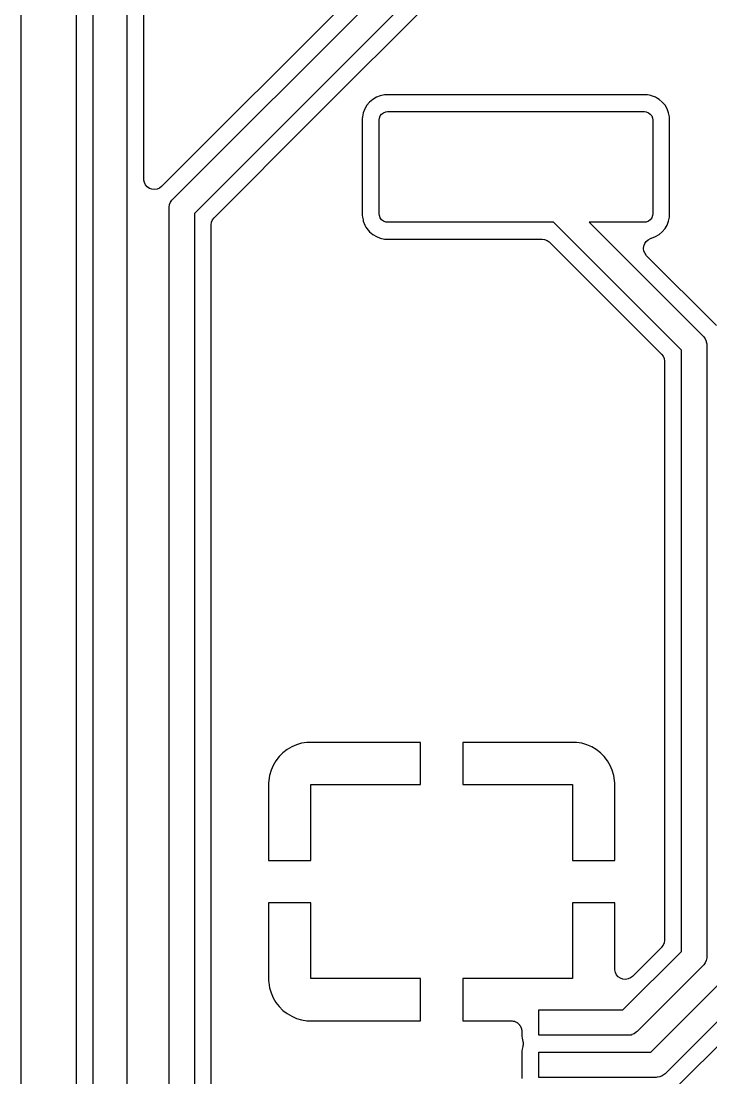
# Model space of a CAD drawing. Header units: millimetres. Extents: x 88 to 236, y -149 to -88.
# Drawn here: x 87.75 to 95.92, y -111.19 to -98.66 of the extents above; entities that cross this region are included whole.
import ezdxf

# ---------------------------------------------------------------- set-up
doc = ezdxf.new("R2010")
doc.units = ezdxf.units.MM
doc.layers.add('F.Cu', color=13, linetype='CONTINUOUS', true_color=0xc83434)

msp = doc.modelspace()

# ---------------------------------------------------------------- linework, layer by layer
at = {"layer": 'F.Cu', "linetype": 'CONTINUOUS'}
for p, q in [((93.228395, -96.805922), (89.412181, -100.622136)), ((89.543934, -100.773934), (93.353934, -96.963934)), ((93.522132, -97.22), (89.8, -100.942132)), ((91.208935, -99.816747), (93.568863, -97.456819)), ((87.7475, -148.386), (87.7475, -97.65375)), ((88.3995, -97.65375), (88.3995, -137.70625)), ((88.6, -137.68), (88.6, -97.68)), ((89, -97.762842), (89, -137.597158)), ((89.2005, -100.534455), (89.2005, -97.897255)), ((92.002709, -99.545939), (91.956598, -99.563932)), ((92.051171, -99.535777), (92.002709, -99.545939)), ((92.071747, -99.5345), (92.051171, -99.535777)), ((92.071756, -99.5345), (92.071747, -99.5345)), ((95.148244, -99.5345), (92.071756, -99.5345)), ((95.148252, -99.5345), (95.148244, -99.5345)), ((95.168828, -99.535777), (95.148252, -99.5345)), ((95.206754, -99.543729), (95.168828, -99.535777)), ((95.217286, -99.545938), (95.206754, -99.543729)), ((95.21729, -99.545939), (95.217286, -99.545938)), ((95.263401, -99.563932), (95.21729, -99.545939)), ((91.844276, -99.659061), (91.818935, -99.701592)), ((91.876278, -99.621278), (91.844276, -99.659061)), ((91.914061, -99.589276), (91.876278, -99.621278)), ((91.956592, -99.563935), (91.914061, -99.589276)), ((91.956598, -99.563932), (91.956592, -99.563935)), ((95.263405, -99.563934), (95.263401, -99.563932)), ((95.26341, -99.563936), (95.263405, -99.563934)), ((95.287262, -99.578148), (95.26341, -99.563936)), ((95.305938, -99.589276), (95.287262, -99.578148)), ((95.30594, -99.589278), (95.305938, -99.589276)), ((95.305942, -99.589279), (95.30594, -99.589278)), ((95.343722, -99.621278), (95.305942, -99.589279)), ((95.375721, -99.659058), (95.343722, -99.621278)), ((95.401064, -99.70159), (95.375721, -99.659058)), ((91.790777, -99.796171), (91.7895, -99.816747)), ((91.800939, -99.747709), (91.790777, -99.796171)), ((91.818932, -99.701598), (91.800939, -99.747709)), ((91.818935, -99.701592), (91.818932, -99.701598)), ((91.99, -99.83325), (91.992245, -99.812365)), ((91.992245, -99.812365), (92.002018, -99.786164)), ((92.002018, -99.786164), (92.018777, -99.763777)), ((92.018777, -99.763777), (92.041164, -99.747018)), ((92.041164, -99.747018), (92.067365, -99.737245)), ((92.067365, -99.737245), (92.08825, -99.735)), ((92.08825, -99.735), (95.13175, -99.735)), ((95.13175, -99.735), (95.152635, -99.737245)), ((95.152635, -99.737245), (95.178836, -99.747018)), ((95.178836, -99.747018), (95.201223, -99.763777)), ((95.201223, -99.763777), (95.217982, -99.786164)), ((95.217982, -99.786164), (95.227755, -99.812365)), ((95.227755, -99.812365), (95.23, -99.83325)), ((95.419062, -99.747714), (95.401064, -99.70159)), ((95.429222, -99.79617), (95.419062, -99.747714)), ((95.4305, -99.816756), (95.429222, -99.79617)), ((90.036819, -100.988863), (91.208935, -99.816747)), ((91.7895, -99.816747), (91.7895, -100.963252)), ((91.99, -100.94675), (91.99, -99.83325)), ((95.23, -99.83325), (95.23, -100.94675)), ((95.4305, -100.963244), (95.4305, -99.816756)), ((89.20105, -100.546124), (89.2005, -100.534455)), ((89.207831, -100.576459), (89.20105, -100.546124)), ((89.221942, -100.604153), (89.207831, -100.576459)), ((89.242497, -100.627469), (89.221942, -100.604153)), ((89.268205, -100.64494), (89.242497, -100.627469)), ((89.29745, -100.655469), (89.268205, -100.64494)), ((89.328395, -100.658394), (89.29745, -100.655469)), ((89.359095, -100.653531), (89.328395, -100.658394)), ((89.387621, -100.641187), (89.359095, -100.653531)), ((89.412181, -100.622136), (89.387621, -100.641187)), ((89.506459, -100.836457), (89.517712, -100.80929)), ((89.517712, -100.80929), (89.534048, -100.784841)), ((89.534048, -100.784841), (89.543934, -100.773934)), ((89.5, -100.88), (89.500722, -100.865297)), ((89.5, -127.8), (89.5, -100.88)), ((89.500722, -100.865297), (89.506459, -100.836457)), ((89.8, -100.942132), (89.8, -127.737868)), ((90.0005, -101.076544), (90.004396, -101.045706)), ((90.004396, -101.045706), (90.015838, -101.016807)), ((90.015838, -101.016807), (90.034108, -100.99166)), ((90.034108, -100.99166), (90.036819, -100.988863)), ((91.7895, -100.963252), (91.790777, -100.983828)), ((91.790777, -100.983828), (91.797692, -101.016807)), ((91.797692, -101.016807), (91.799448, -101.025182)), ((91.799448, -101.025182), (91.800939, -101.03229)), ((91.800939, -101.03229), (91.818932, -101.078401)), ((91.992245, -100.967635), (91.99, -100.94675)), ((92.002018, -100.993836), (91.992245, -100.967635)), ((92.018777, -101.016223), (92.002018, -100.993836)), ((92.041164, -101.032982), (92.018777, -101.016223)), ((92.067365, -101.042755), (92.041164, -101.032982)), ((92.08825, -101.045), (92.067365, -101.042755)), ((94.052868, -101.045), (92.08825, -101.045)), ((95.57, -102.562132), (94.052868, -101.045)), ((95.13175, -101.045), (94.477132, -101.045)), ((94.477132, -101.045), (95.826066, -102.393934)), ((95.152635, -101.042755), (95.13175, -101.045)), ((95.178836, -101.032982), (95.152635, -101.042755)), ((95.201223, -101.016223), (95.178836, -101.032982)), ((95.217982, -100.993836), (95.201223, -101.016223)), ((95.227755, -100.967635), (95.217982, -100.993836)), ((95.23, -100.94675), (95.227755, -100.967635)), ((95.401064, -101.07841), (95.419062, -101.032286)), ((95.419062, -101.032286), (95.429222, -100.98383)), ((95.429222, -100.98383), (95.4305, -100.963244)), ((90.0005, -107.689019), (90.0005, -101.076544)), ((91.818932, -101.078401), (91.818936, -101.07841)), ((91.818936, -101.07841), (91.833148, -101.102262)), ((91.833148, -101.102262), (91.844276, -101.120938)), ((91.844276, -101.120938), (91.844278, -101.12094)), ((91.844278, -101.12094), (91.844279, -101.120942)), ((91.844279, -101.120942), (91.876278, -101.158722)), ((91.876278, -101.158722), (91.914058, -101.190721)), ((95.305942, -101.190721), (95.343722, -101.158722)), ((95.343722, -101.158722), (95.375721, -101.120942)), ((95.375721, -101.120942), (95.401064, -101.07841)), ((91.914058, -101.190721), (91.95659, -101.216064)), ((91.95659, -101.216064), (92.002714, -101.234062)), ((92.002714, -101.234062), (92.05117, -101.244222)), ((92.05117, -101.244222), (92.071756, -101.2455)), ((92.071756, -101.2455), (93.918456, -101.2455)), ((93.918456, -101.2455), (93.949294, -101.249396)), ((93.949294, -101.249396), (93.978193, -101.260838)), ((93.978193, -101.260838), (94.00334, -101.279108)), ((94.00334, -101.279108), (94.006137, -101.281819)), ((94.006137, -101.281819), (95.333181, -102.608863)), ((95.124805, -101.327725), (95.135334, -101.29848)), ((95.135334, -101.29848), (95.152805, -101.272772)), ((95.152805, -101.272772), (95.176121, -101.252217)), ((95.176121, -101.252217), (95.203815, -101.238106)), ((95.203815, -101.238106), (95.212415, -101.235669)), ((95.212372, -101.235525), (95.217282, -101.234062)), ((95.212415, -101.235669), (95.212372, -101.235525)), ((95.217282, -101.234062), (95.217286, -101.234062)), ((95.217286, -101.234062), (95.26341, -101.216064)), ((95.26341, -101.216064), (95.305942, -101.190721)), ((95.12188, -101.35867), (95.124805, -101.327725)), ((95.126743, -101.38937), (95.12188, -101.35867)), ((95.139087, -101.417896), (95.126743, -101.38937)), ((95.158138, -101.442456), (95.139087, -101.417896)), ((95.984078, -102.268395), (95.158138, -101.442456)), ((95.826066, -102.393934), (95.835952, -102.404841)), ((95.835952, -102.404841), (95.852289, -102.429291)), ((95.852289, -102.429291), (95.863542, -102.456458)), ((95.57, -109.687868), (95.57, -102.562132)), ((95.863542, -102.456458), (95.865209, -102.464841)), ((95.865209, -102.464841), (95.869278, -102.485297)), ((95.869278, -102.485297), (95.87, -102.5)), ((95.87, -102.5), (95.87, -109.75)), ((95.333181, -102.608863), (95.352232, -102.633423)), ((95.352232, -102.633423), (95.364576, -102.661949)), ((95.364576, -102.661949), (95.369439, -102.692649)), ((95.369439, -102.692649), (95.3695, -102.696544)), ((95.3695, -102.696544), (95.3695, -109.553456)), ((90.898398, -107.295644), (90.848683, -107.334208)), ((90.952555, -107.263616), (90.898398, -107.295644)), ((90.952562, -107.263612), (90.952555, -107.263616)), ((91.010293, -107.238629), (90.952562, -107.263612)), ((91.070711, -107.221075), (91.010293, -107.238629)), ((91.070717, -107.221074), (91.070711, -107.221075)), ((91.13284, -107.211235), (91.070717, -107.221074)), ((91.132847, -107.211234), (91.13284, -107.211235)), ((91.159039, -107.21), (91.132847, -107.211234)), ((92.48, -107.21), (91.159039, -107.21)), ((92.48, -107.71), (92.48, -107.21)), ((94.300981, -107.21), (92.98, -107.21)), ((92.98, -107.21), (92.98, -107.71)), ((94.327147, -107.211233), (94.300981, -107.21)), ((94.389284, -107.221074), (94.327146, -107.211233)), ((94.327146, -107.211233), (94.327147, -107.211233)), ((94.389288, -107.221075), (94.389284, -107.221074)), ((94.449706, -107.238629), (94.389288, -107.221075)), ((94.507437, -107.263612), (94.449706, -107.238629)), ((94.507444, -107.263616), (94.507437, -107.263612)), ((94.561601, -107.295644), (94.507444, -107.263616)), ((94.611316, -107.334208), (94.561601, -107.295644)), ((90.765644, -107.428398), (90.733616, -107.482555)), ((90.804208, -107.378683), (90.765644, -107.428398)), ((90.848683, -107.334208), (90.804208, -107.378683)), ((94.655791, -107.378683), (94.611316, -107.334208)), ((94.694355, -107.428398), (94.655791, -107.378683)), ((94.726383, -107.482555), (94.694355, -107.428398)), ((90.708629, -107.540293), (90.691075, -107.600711)), ((90.733612, -107.482562), (90.708629, -107.540293)), ((90.733616, -107.482555), (90.733612, -107.482562)), ((94.726387, -107.482562), (94.726383, -107.482555)), ((94.75137, -107.540293), (94.726387, -107.482562)), ((94.768924, -107.600711), (94.75137, -107.540293)), ((90.0005, -110.03096), (90.0005, -107.689019)), ((90.681233, -107.662853), (90.68, -107.689019)), ((90.68, -107.689019), (90.68, -108.61)), ((90.691074, -107.600715), (90.681233, -107.662853)), ((90.691075, -107.600711), (90.691074, -107.600715)), ((94.768925, -107.600717), (94.768924, -107.600711)), ((94.778764, -107.66284), (94.768925, -107.600717)), ((94.778765, -107.662847), (94.778764, -107.66284)), ((94.779999, -107.689039), (94.778765, -107.662847)), ((94.779999, -108.61), (94.779999, -107.689039)), ((91.18, -108.61), (91.18, -107.71)), ((91.18, -107.71), (92.48, -107.71)), ((92.98, -107.71), (94.28, -107.71)), ((94.28, -107.71), (94.28, -108.61)), ((90.68, -108.61), (91.18, -108.61)), ((94.28, -108.61), (94.779999, -108.61)), ((91.18, -109.11), (90.680001, -109.11)), ((90.680001, -109.11), (90.680001, -110.03096)), ((91.18, -110.01), (91.18, -109.11)), ((94.78, -109.11), (94.28, -109.11)), ((94.28, -109.11), (94.28, -110.01)), ((94.78, -109.894956), (94.78, -109.11)), ((95.3695, -109.553456), (95.365604, -109.584294)), ((94.877868, -110.38), (95.57, -109.687868)), ((95.333181, -109.641137), (94.991681, -109.982637)), ((95.335892, -109.63834), (95.333181, -109.641137)), ((95.354162, -109.613193), (95.335892, -109.63834)), ((95.365604, -109.584294), (95.354162, -109.613193)), ((95.852289, -109.820709), (95.835952, -109.845159)), ((95.863542, -109.793542), (95.852289, -109.820709)), ((95.869278, -109.764703), (95.863542, -109.793542)), ((95.87, -109.75), (95.869278, -109.764703)), ((94.78055, -109.906625), (94.78, -109.894956)), ((94.787331, -109.93696), (94.78055, -109.906625)), ((94.801442, -109.964654), (94.787331, -109.93696)), ((95.826066, -109.856066), (95.046066, -110.636066)), ((95.207868, -110.88), (96.14, -109.947868)), ((95.835952, -109.845159), (95.826066, -109.856066)), ((90.0005, -117.529019), (90.0005, -110.03096)), ((90.680001, -110.03096), (90.681234, -110.057152)), ((90.681234, -110.057152), (90.681235, -110.057159)), ((90.681235, -110.057159), (90.691074, -110.119282)), ((92.48, -110.01), (91.18, -110.01)), ((92.48, -110.509998), (92.48, -110.01)), ((94.28, -110.01), (92.98, -110.01)), ((92.98, -110.01), (92.98, -110.509999)), ((94.821997, -109.98797), (94.801442, -109.964654)), ((94.847705, -110.005441), (94.821997, -109.98797)), ((94.87695, -110.01597), (94.847705, -110.005441)), ((94.907895, -110.018895), (94.87695, -110.01597)), ((94.938595, -110.014032), (94.907895, -110.018895)), ((94.967121, -110.001688), (94.938595, -110.014032)), ((94.991681, -109.982637), (94.967121, -110.001688)), ((95.427868, -111.38), (96.73, -110.077868)), ((90.691074, -110.119282), (90.691075, -110.119288)), ((90.691075, -110.119288), (90.708629, -110.179706)), ((90.708629, -110.179706), (90.733612, -110.237437)), ((96.396066, -110.116066), (95.376066, -111.136066)), ((90.733612, -110.237437), (90.733616, -110.237444)), ((90.733616, -110.237444), (90.765644, -110.291601)), ((90.765644, -110.291601), (90.804208, -110.341316)), ((90.804208, -110.341316), (90.848683, -110.385791)), ((90.848683, -110.385791), (90.898398, -110.424355)), ((90.898398, -110.424355), (90.952555, -110.456383)), ((90.952555, -110.456383), (90.952562, -110.456387)), ((90.952562, -110.456387), (91.010293, -110.48137)), ((93.88, -110.68), (93.88, -110.38)), ((93.88, -110.38), (94.877868, -110.38)), ((91.010293, -110.48137), (91.070711, -110.498924)), ((91.070711, -110.498924), (91.070715, -110.498925)), ((91.070715, -110.498925), (91.132853, -110.508766)), ((91.132853, -110.508766), (91.132852, -110.508766)), ((91.132852, -110.508766), (91.159019, -110.509999)), ((91.159019, -110.509999), (92.479999, -110.509999)), ((92.479999, -110.509999), (92.48, -110.509998)), ((92.98, -110.509999), (93.5555, -110.509999)), ((93.5555, -110.509999), (93.560568, -110.510639)), ((93.560568, -110.510639), (93.565671, -110.510417)), ((93.565671, -110.510417), (93.575932, -110.51258)), ((93.575932, -110.51258), (93.586338, -110.513895)), ((93.586338, -110.513895), (93.591087, -110.515775)), ((93.591087, -110.515775), (93.596085, -110.516829)), ((93.596085, -110.516829), (93.605486, -110.521476)), ((93.605486, -110.521476), (93.615237, -110.525337)), ((93.615237, -110.525337), (93.619368, -110.528338)), ((93.619368, -110.528338), (93.623949, -110.530603)), ((93.623949, -110.530603), (93.631899, -110.537443)), ((93.631899, -110.537443), (93.640384, -110.543607)), ((93.640384, -110.543607), (93.64364, -110.547543)), ((93.64364, -110.547543), (93.647512, -110.550874)), ((93.647512, -110.550874), (93.653508, -110.559471)), ((93.653508, -110.559471), (93.660197, -110.567556)), ((93.660197, -110.567556), (93.662372, -110.572179)), ((93.662372, -110.572179), (93.665294, -110.576368)), ((93.665294, -110.576368), (93.668966, -110.586193)), ((93.668966, -110.586193), (93.673431, -110.595681)), ((93.673431, -110.595681), (93.674652, -110.601404)), ((93.674652, -110.601404), (93.676177, -110.605483)), ((93.676177, -110.605483), (93.676963, -110.612233)), ((93.676963, -110.612233), (93.678799, -110.620833)), ((93.678799, -110.620833), (93.6795, -110.627397)), ((93.6795, -110.627397), (93.6795, -110.69163)), ((93.6795, -110.69163), (93.681627, -110.715555)), ((94.43, -110.68), (93.88, -110.68)), ((94.94, -110.68), (94.43, -110.68)), ((94.98, -110.68), (94.94, -110.68)), ((94.983543, -110.673541), (94.98, -110.674245)), ((94.98, -110.674245), (94.98, -110.68)), ((95.01071, -110.662288), (94.983543, -110.673541)), ((95.035159, -110.645952), (95.01071, -110.662288)), ((95.046066, -110.636066), (95.035159, -110.645952)), ((93.681627, -110.715555), (93.692845, -110.754759)), ((93.690306, -110.814109), (93.681627, -110.844441)), ((93.691992, -110.807543), (93.690306, -110.814109)), ((93.692474, -110.802653), (93.691992, -110.807543)), ((93.69379, -110.797911), (93.692474, -110.802653)), ((93.692845, -110.754759), (93.693165, -110.755371)), ((93.693165, -110.755371), (93.694389, -110.766834)), ((93.693995, -110.787233), (93.69379, -110.797911)), ((93.695044, -110.77661), (93.693995, -110.787233)), ((93.694389, -110.766834), (93.694294, -110.771749)), ((93.694294, -110.771749), (93.695044, -110.77661)), ((93.681626, -110.844445), (93.6795, -110.868368)), ((93.6795, -110.868368), (93.6795, -111.191631)), ((93.681627, -110.844441), (93.681626, -110.844445)), ((93.88, -111.18), (93.88, -110.88)), ((93.88, -110.88), (94.98, -110.88)), ((94.98, -110.88), (95.207868, -110.88)), ((94.43, -111.18), (93.88, -111.18)), ((95.27, -111.18), (94.43, -111.18)), ((95.284703, -111.179278), (95.27, -111.18)), ((95.313543, -111.173541), (95.284703, -111.179278)), ((95.34071, -111.162288), (95.313543, -111.173541)), ((95.365159, -111.145952), (95.34071, -111.162288)), ((95.376066, -111.136066), (95.365159, -111.145952))]:
    msp.add_line(p, q, dxfattribs=at)

doc.saveas('drawing.dxf')
